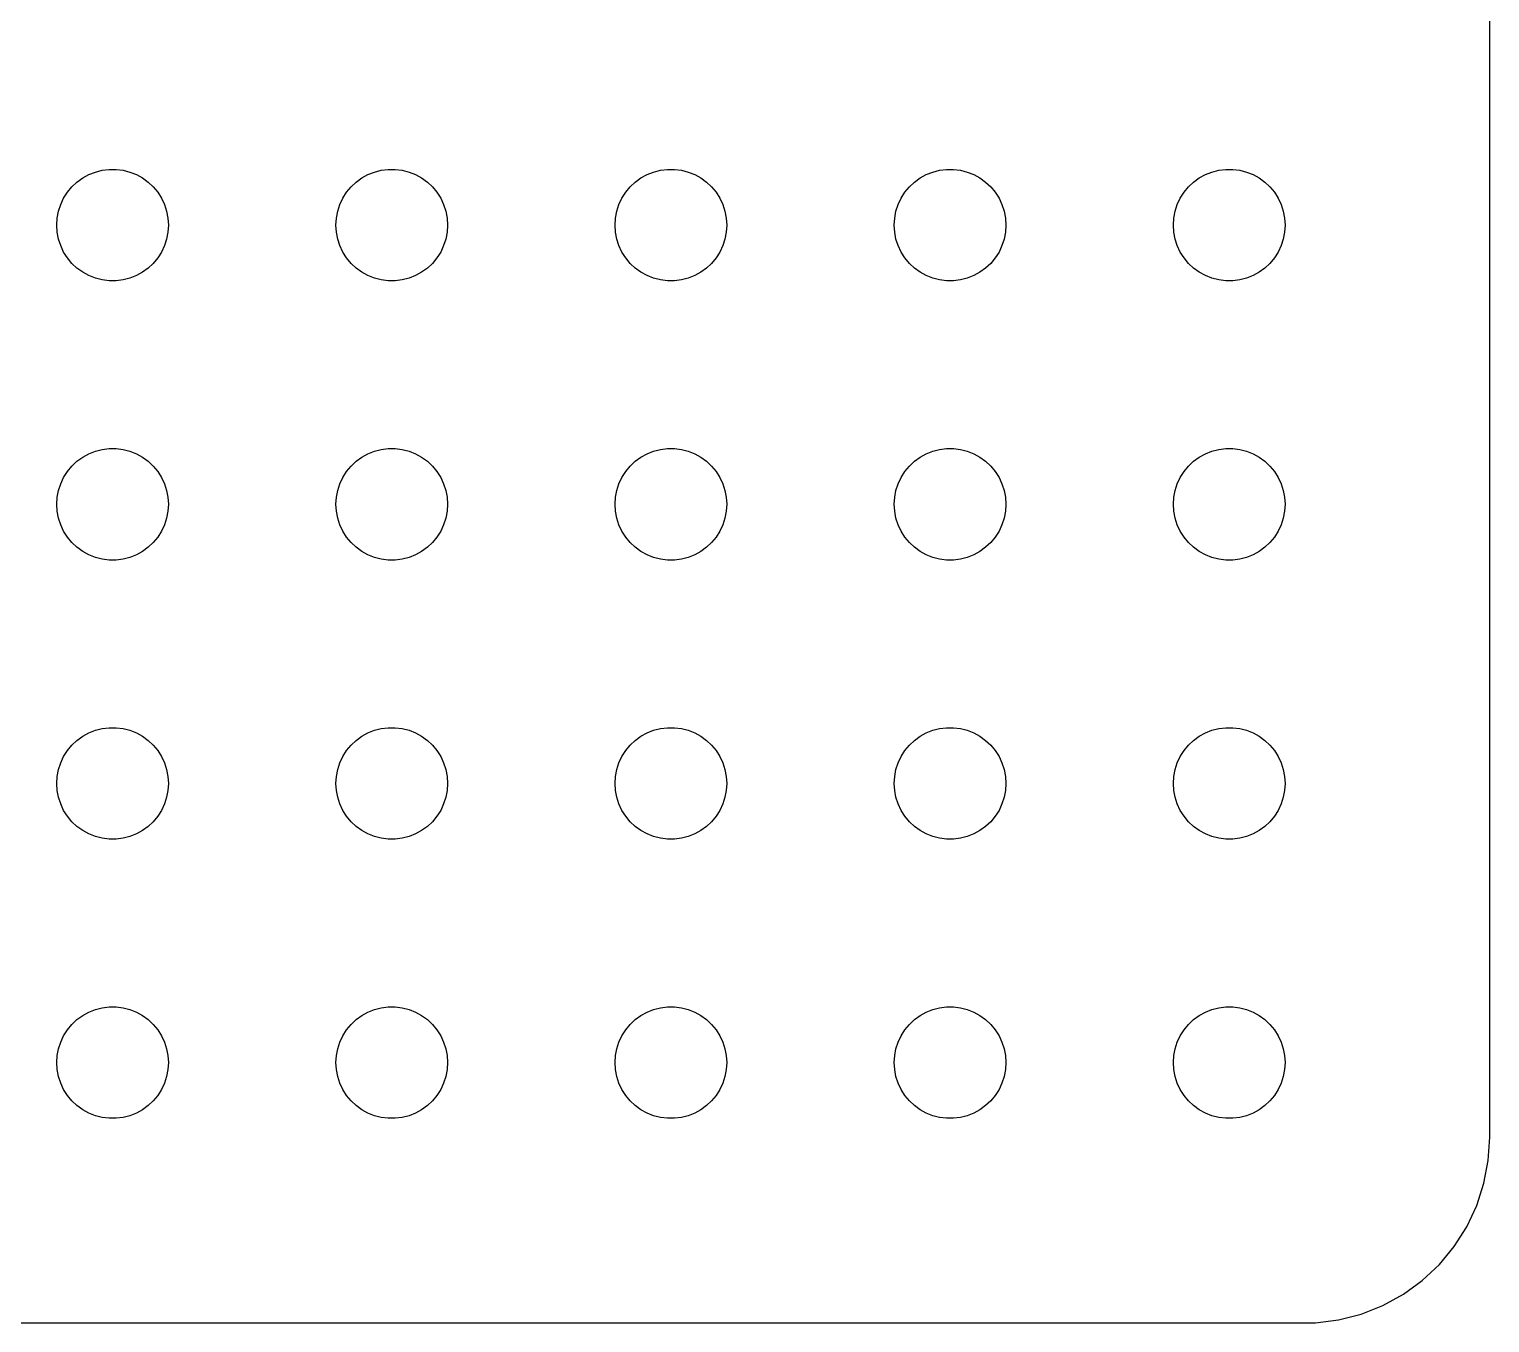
# Model space of a CAD drawing. Header units: metres. Extents: x -37 to 37, y 383 to 793.
# Drawn here: x -2.24 to 37, y 719.01 to 753.76 of the extents above; entities that cross this region are included whole.
import ezdxf

# ---------------------------------------------------------------- set-up
doc = ezdxf.new("R2010")
doc.units = ezdxf.units.M

msp = doc.modelspace()

# ---------------------------------------------------------------- linework, layer by layer
for p, q in [((37, 724), (37, 788)), ((-0.638657, 749.857), (-0.463516, 749.927)), ((-0.463516, 749.927), (-0.281067, 749.973)), ((-0.281067, 749.973), (-0.094177, 749.997)), ((-0.094177, 749.997), (0.094177, 749.997)), ((0.094177, 749.997), (0.281067, 749.973)), ((0.281067, 749.973), (0.463516, 749.927)), ((0.463516, 749.927), (0.638657, 749.857)), ((6.86133, 749.857), (7.03647, 749.927)), ((7.03647, 749.927), (7.21892, 749.973)), ((7.21892, 749.973), (7.40581, 749.997)), ((7.40581, 749.997), (7.59418, 749.997)), ((7.59418, 749.997), (7.78107, 749.973)), ((7.78107, 749.973), (7.96352, 749.927)), ((7.96352, 749.927), (8.13866, 749.857)), ((14.3613, 749.857), (14.5365, 749.927)), ((14.5365, 749.927), (14.7189, 749.973)), ((14.7189, 749.973), (14.9058, 749.997)), ((14.9058, 749.997), (15.0942, 749.997)), ((15.0942, 749.997), (15.2811, 749.973)), ((15.2811, 749.973), (15.4635, 749.927)), ((15.4635, 749.927), (15.6387, 749.857)), ((21.8613, 749.857), (22.0365, 749.927)), ((22.0365, 749.927), (22.2189, 749.973)), ((22.2189, 749.973), (22.4058, 749.997)), ((22.4058, 749.997), (22.5942, 749.997)), ((22.5942, 749.997), (22.7811, 749.973)), ((22.7811, 749.973), (22.9635, 749.927)), ((22.9635, 749.927), (23.1387, 749.857)), ((29.3613, 749.857), (29.5365, 749.927)), ((29.5365, 749.927), (29.7189, 749.973)), ((29.7189, 749.973), (29.9058, 749.997)), ((29.9058, 749.997), (30.0942, 749.997)), ((30.0942, 749.997), (30.2811, 749.973)), ((30.2811, 749.973), (30.4635, 749.927)), ((30.4635, 749.927), (30.6387, 749.857)), ((-1.21352, 749.382), (-1.09344, 749.527)), ((-1.09344, 749.527), (-0.956131, 749.656)), ((-0.956131, 749.656), (-0.803726, 749.766)), ((-0.803726, 749.766), (-0.638657, 749.857)), ((0.638657, 749.857), (0.803726, 749.766)), ((0.803726, 749.766), (0.956131, 749.656)), ((0.956131, 749.656), (1.09344, 749.527)), ((1.09344, 749.527), (1.21352, 749.382)), ((6.28647, 749.382), (6.40654, 749.527)), ((6.40654, 749.527), (6.54385, 749.656)), ((6.54385, 749.656), (6.69626, 749.766)), ((6.69626, 749.766), (6.86133, 749.857)), ((8.13866, 749.857), (8.30373, 749.766)), ((8.30373, 749.766), (8.45613, 749.656)), ((8.45613, 749.656), (8.59344, 749.527)), ((8.59344, 749.527), (8.71352, 749.382)), ((13.7865, 749.382), (13.9065, 749.527)), ((13.9065, 749.527), (14.0439, 749.656)), ((14.0439, 749.656), (14.1963, 749.766)), ((14.1963, 749.766), (14.3613, 749.857)), ((15.6387, 749.857), (15.8037, 749.766)), ((15.8037, 749.766), (15.9561, 749.656)), ((15.9561, 749.656), (16.0934, 749.527)), ((16.0934, 749.527), (16.2135, 749.382)), ((21.2865, 749.382), (21.4065, 749.527)), ((21.4065, 749.527), (21.5439, 749.656)), ((21.5439, 749.656), (21.6963, 749.766)), ((21.6963, 749.766), (21.8613, 749.857)), ((23.1387, 749.857), (23.3037, 749.766)), ((23.3037, 749.766), (23.4561, 749.656)), ((23.4561, 749.656), (23.5934, 749.527)), ((23.5934, 749.527), (23.7135, 749.382)), ((28.7865, 749.382), (28.9065, 749.527)), ((28.9065, 749.527), (29.0439, 749.656)), ((29.0439, 749.656), (29.1963, 749.766)), ((29.1963, 749.766), (29.3613, 749.857)), ((30.6387, 749.857), (30.8037, 749.766)), ((30.8037, 749.766), (30.9561, 749.656)), ((30.9561, 749.656), (31.0934, 749.527)), ((31.0934, 749.527), (31.2135, 749.382)), ((-1.39465, 749.052), (-1.31445, 749.223)), ((-1.31445, 749.223), (-1.21352, 749.382)), ((1.21352, 749.382), (1.31445, 749.223)), ((1.31445, 749.223), (1.39465, 749.052)), ((6.10533, 749.052), (6.18553, 749.223)), ((6.18553, 749.223), (6.28647, 749.382)), ((8.71352, 749.382), (8.81445, 749.223)), ((8.81445, 749.223), (8.89465, 749.052)), ((13.6053, 749.052), (13.6855, 749.223)), ((13.6855, 749.223), (13.7865, 749.382)), ((16.2135, 749.382), (16.3145, 749.223)), ((16.3145, 749.223), (16.3947, 749.052)), ((21.1053, 749.052), (21.1855, 749.223)), ((21.1855, 749.223), (21.2865, 749.382)), ((23.7135, 749.382), (23.8145, 749.223)), ((23.8145, 749.223), (23.8947, 749.052)), ((28.6053, 749.052), (28.6855, 749.223)), ((28.6855, 749.223), (28.7865, 749.382)), ((31.2135, 749.382), (31.3145, 749.223)), ((31.3145, 749.223), (31.3947, 749.052)), ((-1.48816, 748.688), (-1.45287, 748.873)), ((-1.45287, 748.873), (-1.39465, 749.052)), ((1.39465, 749.052), (1.45287, 748.873)), ((1.45287, 748.873), (1.48816, 748.688)), ((6.01183, 748.688), (6.04712, 748.873)), ((6.04712, 748.873), (6.10533, 749.052)), ((8.89465, 749.052), (8.95287, 748.873)), ((8.95287, 748.873), (8.98816, 748.688)), ((13.5118, 748.688), (13.5471, 748.873)), ((13.5471, 748.873), (13.6053, 749.052)), ((16.3947, 749.052), (16.4529, 748.873)), ((16.4529, 748.873), (16.4882, 748.688)), ((21.0118, 748.688), (21.0471, 748.873)), ((21.0471, 748.873), (21.1053, 749.052)), ((23.8947, 749.052), (23.9529, 748.873)), ((23.9529, 748.873), (23.9882, 748.688)), ((28.5118, 748.688), (28.5471, 748.873)), ((28.5471, 748.873), (28.6053, 749.052)), ((31.3947, 749.052), (31.4529, 748.873)), ((31.4529, 748.873), (31.4882, 748.688)), ((-1.5, 748.5), (-1.48816, 748.688)), ((-1.48816, 748.312), (-1.5, 748.5)), ((-1.45287, 748.127), (-1.48816, 748.312)), ((1.48816, 748.312), (1.45287, 748.127)), ((1.48816, 748.688), (1.5, 748.5)), ((1.5, 748.5), (1.48816, 748.312)), ((6, 748.5), (6.01183, 748.688)), ((6.01183, 748.312), (6, 748.5)), ((6.04712, 748.127), (6.01183, 748.312)), ((8.98816, 748.312), (8.95287, 748.127)), ((8.98816, 748.688), (9, 748.5)), ((9, 748.5), (8.98816, 748.312)), ((13.5, 748.5), (13.5118, 748.688)), ((13.5118, 748.312), (13.5, 748.5)), ((13.5471, 748.127), (13.5118, 748.312)), ((16.4882, 748.312), (16.4529, 748.127)), ((16.4882, 748.688), (16.5, 748.5)), ((16.5, 748.5), (16.4882, 748.312)), ((21, 748.5), (21.0118, 748.688)), ((21.0118, 748.312), (21, 748.5)), ((21.0471, 748.127), (21.0118, 748.312)), ((23.9882, 748.312), (23.9529, 748.127)), ((23.9882, 748.688), (24, 748.5)), ((24, 748.5), (23.9882, 748.312)), ((28.5, 748.5), (28.5118, 748.688)), ((28.5118, 748.312), (28.5, 748.5)), ((28.5471, 748.127), (28.5118, 748.312)), ((31.4882, 748.312), (31.4529, 748.127)), ((31.4882, 748.688), (31.5, 748.5)), ((31.5, 748.5), (31.4882, 748.312)), ((-1.39465, 747.948), (-1.45287, 748.127)), ((-1.31445, 747.777), (-1.39465, 747.948)), ((1.39465, 747.948), (1.31445, 747.777)), ((1.45287, 748.127), (1.39465, 747.948)), ((6.10533, 747.948), (6.04712, 748.127)), ((6.18553, 747.777), (6.10533, 747.948)), ((8.89465, 747.948), (8.81445, 747.777)), ((8.95287, 748.127), (8.89465, 747.948)), ((13.6053, 747.948), (13.5471, 748.127)), ((13.6855, 747.777), (13.6053, 747.948)), ((16.3947, 747.948), (16.3145, 747.777)), ((16.4529, 748.127), (16.3947, 747.948)), ((21.1053, 747.948), (21.0471, 748.127)), ((21.1855, 747.777), (21.1053, 747.948)), ((23.8947, 747.948), (23.8145, 747.777)), ((23.9529, 748.127), (23.8947, 747.948)), ((28.6053, 747.948), (28.5471, 748.127)), ((28.6855, 747.777), (28.6053, 747.948)), ((31.3947, 747.948), (31.3145, 747.777)), ((31.4529, 748.127), (31.3947, 747.948)), ((-1.21352, 747.618), (-1.31445, 747.777)), ((-1.09344, 747.473), (-1.21352, 747.618)), ((1.21352, 747.618), (1.09344, 747.473)), ((1.31445, 747.777), (1.21352, 747.618)), ((6.28647, 747.618), (6.18553, 747.777)), ((6.40654, 747.473), (6.28647, 747.618)), ((8.71352, 747.618), (8.59344, 747.473)), ((8.81445, 747.777), (8.71352, 747.618)), ((13.7865, 747.618), (13.6855, 747.777)), ((13.9065, 747.473), (13.7865, 747.618)), ((16.2135, 747.618), (16.0934, 747.473)), ((16.3145, 747.777), (16.2135, 747.618)), ((21.2865, 747.618), (21.1855, 747.777)), ((21.4065, 747.473), (21.2865, 747.618)), ((23.7135, 747.618), (23.5934, 747.473)), ((23.8145, 747.777), (23.7135, 747.618)), ((28.7865, 747.618), (28.6855, 747.777)), ((28.9065, 747.473), (28.7865, 747.618)), ((31.2135, 747.618), (31.0934, 747.473)), ((31.3145, 747.777), (31.2135, 747.618)), ((-0.956131, 747.344), (-1.09344, 747.473)), ((-0.803726, 747.234), (-0.956131, 747.344)), ((-0.638657, 747.143), (-0.803726, 747.234)), ((-0.463516, 747.073), (-0.638657, 747.143)), ((0.638657, 747.143), (0.463516, 747.073)), ((0.803726, 747.234), (0.638657, 747.143)), ((0.956131, 747.344), (0.803726, 747.234)), ((1.09344, 747.473), (0.956131, 747.344)), ((6.54385, 747.344), (6.40654, 747.473)), ((6.69626, 747.234), (6.54385, 747.344)), ((6.86133, 747.143), (6.69626, 747.234)), ((7.03647, 747.073), (6.86133, 747.143)), ((8.13866, 747.143), (7.96352, 747.073)), ((8.30373, 747.234), (8.13866, 747.143)), ((8.45613, 747.344), (8.30373, 747.234)), ((8.59344, 747.473), (8.45613, 747.344)), ((14.0439, 747.344), (13.9065, 747.473)), ((14.1963, 747.234), (14.0439, 747.344)), ((14.3613, 747.143), (14.1963, 747.234)), ((14.5365, 747.073), (14.3613, 747.143)), ((15.6387, 747.143), (15.4635, 747.073)), ((15.8037, 747.234), (15.6387, 747.143)), ((15.9561, 747.344), (15.8037, 747.234)), ((16.0934, 747.473), (15.9561, 747.344)), ((21.5439, 747.344), (21.4065, 747.473)), ((21.6963, 747.234), (21.5439, 747.344)), ((21.8613, 747.143), (21.6963, 747.234)), ((22.0365, 747.073), (21.8613, 747.143)), ((23.1387, 747.143), (22.9635, 747.073)), ((23.3037, 747.234), (23.1387, 747.143)), ((23.4561, 747.344), (23.3037, 747.234)), ((23.5934, 747.473), (23.4561, 747.344)), ((29.0439, 747.344), (28.9065, 747.473)), ((29.1963, 747.234), (29.0439, 747.344)), ((29.3613, 747.143), (29.1963, 747.234)), ((29.5365, 747.073), (29.3613, 747.143)), ((30.6387, 747.143), (30.4635, 747.073)), ((30.8037, 747.234), (30.6387, 747.143)), ((30.9561, 747.344), (30.8037, 747.234)), ((31.0934, 747.473), (30.9561, 747.344)), ((-0.281067, 747.027), (-0.463516, 747.073)), ((-0.094177, 747.003), (-0.281067, 747.027)), ((0.094177, 747.003), (-0.094177, 747.003)), ((0.281067, 747.027), (0.094177, 747.003)), ((0.463516, 747.073), (0.281067, 747.027)), ((7.21892, 747.027), (7.03647, 747.073)), ((7.40581, 747.003), (7.21892, 747.027)), ((7.59418, 747.003), (7.40581, 747.003)), ((7.78107, 747.027), (7.59418, 747.003)), ((7.96352, 747.073), (7.78107, 747.027)), ((14.7189, 747.027), (14.5365, 747.073)), ((14.9058, 747.003), (14.7189, 747.027)), ((15.0942, 747.003), (14.9058, 747.003)), ((15.2811, 747.027), (15.0942, 747.003)), ((15.4635, 747.073), (15.2811, 747.027)), ((22.2189, 747.027), (22.0365, 747.073)), ((22.4058, 747.003), (22.2189, 747.027)), ((22.5942, 747.003), (22.4058, 747.003)), ((22.7811, 747.027), (22.5942, 747.003)), ((22.9635, 747.073), (22.7811, 747.027)), ((29.7189, 747.027), (29.5365, 747.073)), ((29.9058, 747.003), (29.7189, 747.027)), ((30.0942, 747.003), (29.9058, 747.003)), ((30.2811, 747.027), (30.0942, 747.003)), ((30.4635, 747.073), (30.2811, 747.027)), ((-0.638657, 742.357), (-0.463516, 742.427)), ((-0.463516, 742.427), (-0.281067, 742.473)), ((-0.281067, 742.473), (-0.094177, 742.497)), ((-0.094177, 742.497), (0.094177, 742.497)), ((0.094177, 742.497), (0.281067, 742.473)), ((0.281067, 742.473), (0.463516, 742.427)), ((0.463516, 742.427), (0.638657, 742.357)), ((6.86133, 742.357), (7.03647, 742.427)), ((7.03647, 742.427), (7.21892, 742.473)), ((7.21892, 742.473), (7.40581, 742.497)), ((7.40581, 742.497), (7.59418, 742.497)), ((7.59418, 742.497), (7.78107, 742.473)), ((7.78107, 742.473), (7.96352, 742.427)), ((7.96352, 742.427), (8.13866, 742.357)), ((14.3613, 742.357), (14.5365, 742.427)), ((14.5365, 742.427), (14.7189, 742.473)), ((14.7189, 742.473), (14.9058, 742.497)), ((14.9058, 742.497), (15.0942, 742.497)), ((15.0942, 742.497), (15.2811, 742.473)), ((15.2811, 742.473), (15.4635, 742.427)), ((15.4635, 742.427), (15.6387, 742.357)), ((21.8613, 742.357), (22.0365, 742.427)), ((22.0365, 742.427), (22.2189, 742.473)), ((22.2189, 742.473), (22.4058, 742.497)), ((22.4058, 742.497), (22.5942, 742.497)), ((22.5942, 742.497), (22.7811, 742.473)), ((22.7811, 742.473), (22.9635, 742.427)), ((22.9635, 742.427), (23.1387, 742.357)), ((29.3613, 742.357), (29.5365, 742.427)), ((29.5365, 742.427), (29.7189, 742.473)), ((29.7189, 742.473), (29.9058, 742.497)), ((29.9058, 742.497), (30.0942, 742.497)), ((30.0942, 742.497), (30.2811, 742.473)), ((30.2811, 742.473), (30.4635, 742.427)), ((30.4635, 742.427), (30.6387, 742.357)), ((-1.09344, 742.027), (-0.956131, 742.156)), ((-0.956131, 742.156), (-0.803726, 742.266)), ((-0.803726, 742.266), (-0.638657, 742.357)), ((0.638657, 742.357), (0.803726, 742.266)), ((0.803726, 742.266), (0.956131, 742.156)), ((0.956131, 742.156), (1.09344, 742.027)), ((6.40654, 742.027), (6.54385, 742.156)), ((6.54385, 742.156), (6.69626, 742.266)), ((6.69626, 742.266), (6.86133, 742.357)), ((8.13866, 742.357), (8.30373, 742.266)), ((8.30373, 742.266), (8.45613, 742.156)), ((8.45613, 742.156), (8.59344, 742.027)), ((13.9065, 742.027), (14.0439, 742.156)), ((14.0439, 742.156), (14.1963, 742.266)), ((14.1963, 742.266), (14.3613, 742.357)), ((15.6387, 742.357), (15.8037, 742.266)), ((15.8037, 742.266), (15.9561, 742.156)), ((15.9561, 742.156), (16.0934, 742.027)), ((21.4065, 742.027), (21.5439, 742.156)), ((21.5439, 742.156), (21.6963, 742.266)), ((21.6963, 742.266), (21.8613, 742.357)), ((23.1387, 742.357), (23.3037, 742.266)), ((23.3037, 742.266), (23.4561, 742.156)), ((23.4561, 742.156), (23.5934, 742.027)), ((28.9065, 742.027), (29.0439, 742.156)), ((29.0439, 742.156), (29.1963, 742.266)), ((29.1963, 742.266), (29.3613, 742.357)), ((30.6387, 742.357), (30.8037, 742.266)), ((30.8037, 742.266), (30.9561, 742.156)), ((30.9561, 742.156), (31.0934, 742.027)), ((-1.39465, 741.552), (-1.31445, 741.723)), ((-1.31445, 741.723), (-1.21352, 741.882)), ((-1.21352, 741.882), (-1.09344, 742.027)), ((1.09344, 742.027), (1.21352, 741.882)), ((1.21352, 741.882), (1.31445, 741.723)), ((1.31445, 741.723), (1.39465, 741.552)), ((6.10533, 741.552), (6.18553, 741.723)), ((6.18553, 741.723), (6.28647, 741.882)), ((6.28647, 741.882), (6.40654, 742.027)), ((8.59344, 742.027), (8.71352, 741.882)), ((8.71352, 741.882), (8.81445, 741.723)), ((8.81445, 741.723), (8.89465, 741.552)), ((13.6053, 741.552), (13.6855, 741.723)), ((13.6855, 741.723), (13.7865, 741.882)), ((13.7865, 741.882), (13.9065, 742.027)), ((16.0934, 742.027), (16.2135, 741.882)), ((16.2135, 741.882), (16.3145, 741.723)), ((16.3145, 741.723), (16.3947, 741.552)), ((21.1053, 741.552), (21.1855, 741.723)), ((21.1855, 741.723), (21.2865, 741.882)), ((21.2865, 741.882), (21.4065, 742.027)), ((23.5934, 742.027), (23.7135, 741.882)), ((23.7135, 741.882), (23.8145, 741.723)), ((23.8145, 741.723), (23.8947, 741.552)), ((28.6053, 741.552), (28.6855, 741.723)), ((28.6855, 741.723), (28.7865, 741.882)), ((28.7865, 741.882), (28.9065, 742.027)), ((31.0934, 742.027), (31.2135, 741.882)), ((31.2135, 741.882), (31.3145, 741.723)), ((31.3145, 741.723), (31.3947, 741.552)), ((-1.48816, 741.188), (-1.45287, 741.373)), ((-1.45287, 741.373), (-1.39465, 741.552)), ((1.39465, 741.552), (1.45287, 741.373)), ((1.45287, 741.373), (1.48816, 741.188)), ((6.01183, 741.188), (6.04712, 741.373)), ((6.04712, 741.373), (6.10533, 741.552)), ((8.89465, 741.552), (8.95287, 741.373)), ((8.95287, 741.373), (8.98816, 741.188)), ((13.5118, 741.188), (13.5471, 741.373)), ((13.5471, 741.373), (13.6053, 741.552)), ((16.3947, 741.552), (16.4529, 741.373)), ((16.4529, 741.373), (16.4882, 741.188)), ((21.0118, 741.188), (21.0471, 741.373)), ((21.0471, 741.373), (21.1053, 741.552)), ((23.8947, 741.552), (23.9529, 741.373)), ((23.9529, 741.373), (23.9882, 741.188)), ((28.5118, 741.188), (28.5471, 741.373)), ((28.5471, 741.373), (28.6053, 741.552)), ((31.3947, 741.552), (31.4529, 741.373)), ((31.4529, 741.373), (31.4882, 741.188)), ((-1.5, 741), (-1.48816, 741.188)), ((-1.48816, 740.812), (-1.5, 741)), ((1.48816, 741.188), (1.5, 741)), ((1.5, 741), (1.48816, 740.812)), ((6, 741), (6.01183, 741.188)), ((6.01183, 740.812), (6, 741)), ((8.98816, 741.188), (9, 741)), ((9, 741), (8.98816, 740.812)), ((13.5, 741), (13.5118, 741.188)), ((13.5118, 740.812), (13.5, 741)), ((16.4882, 741.188), (16.5, 741)), ((16.5, 741), (16.4882, 740.812)), ((21, 741), (21.0118, 741.188)), ((21.0118, 740.812), (21, 741)), ((23.9882, 741.188), (24, 741)), ((24, 741), (23.9882, 740.812)), ((28.5, 741), (28.5118, 741.188)), ((28.5118, 740.812), (28.5, 741)), ((31.4882, 741.188), (31.5, 741)), ((31.5, 741), (31.4882, 740.812)), ((-1.45287, 740.627), (-1.48816, 740.812)), ((-1.39465, 740.448), (-1.45287, 740.627)), ((1.45287, 740.627), (1.39465, 740.448)), ((1.48816, 740.812), (1.45287, 740.627)), ((6.04712, 740.627), (6.01183, 740.812)), ((6.10533, 740.448), (6.04712, 740.627)), ((8.95287, 740.627), (8.89465, 740.448)), ((8.98816, 740.812), (8.95287, 740.627)), ((13.5471, 740.627), (13.5118, 740.812)), ((13.6053, 740.448), (13.5471, 740.627)), ((16.4529, 740.627), (16.3947, 740.448)), ((16.4882, 740.812), (16.4529, 740.627)), ((21.0471, 740.627), (21.0118, 740.812)), ((21.1053, 740.448), (21.0471, 740.627)), ((23.9529, 740.627), (23.8947, 740.448)), ((23.9882, 740.812), (23.9529, 740.627)), ((28.5471, 740.627), (28.5118, 740.812)), ((28.6053, 740.448), (28.5471, 740.627)), ((31.4529, 740.627), (31.3947, 740.448)), ((31.4882, 740.812), (31.4529, 740.627)), ((-1.31445, 740.277), (-1.39465, 740.448)), ((-1.21352, 740.118), (-1.31445, 740.277)), ((-1.09344, 739.973), (-1.21352, 740.118)), ((1.21352, 740.118), (1.09344, 739.973)), ((1.31445, 740.277), (1.21352, 740.118)), ((1.39465, 740.448), (1.31445, 740.277)), ((6.18553, 740.277), (6.10533, 740.448)), ((6.28647, 740.118), (6.18553, 740.277)), ((6.40654, 739.973), (6.28647, 740.118)), ((8.71352, 740.118), (8.59344, 739.973)), ((8.81445, 740.277), (8.71352, 740.118)), ((8.89465, 740.448), (8.81445, 740.277)), ((13.6855, 740.277), (13.6053, 740.448)), ((13.7865, 740.118), (13.6855, 740.277)), ((13.9065, 739.973), (13.7865, 740.118)), ((16.2135, 740.118), (16.0934, 739.973)), ((16.3145, 740.277), (16.2135, 740.118)), ((16.3947, 740.448), (16.3145, 740.277)), ((21.1855, 740.277), (21.1053, 740.448)), ((21.2865, 740.118), (21.1855, 740.277)), ((21.4065, 739.973), (21.2865, 740.118)), ((23.7135, 740.118), (23.5934, 739.973)), ((23.8145, 740.277), (23.7135, 740.118)), ((23.8947, 740.448), (23.8145, 740.277)), ((28.6855, 740.277), (28.6053, 740.448)), ((28.7865, 740.118), (28.6855, 740.277)), ((28.9065, 739.973), (28.7865, 740.118)), ((31.2135, 740.118), (31.0934, 739.973)), ((31.3145, 740.277), (31.2135, 740.118)), ((31.3947, 740.448), (31.3145, 740.277)), ((-0.956131, 739.844), (-1.09344, 739.973)), ((-0.803726, 739.734), (-0.956131, 739.844)), ((-0.638657, 739.643), (-0.803726, 739.734)), ((0.803726, 739.734), (0.638657, 739.643)), ((0.956131, 739.844), (0.803726, 739.734)), ((1.09344, 739.973), (0.956131, 739.844)), ((6.54385, 739.844), (6.40654, 739.973)), ((6.69626, 739.734), (6.54385, 739.844)), ((6.86133, 739.643), (6.69626, 739.734)), ((8.30373, 739.734), (8.13866, 739.643)), ((8.45613, 739.844), (8.30373, 739.734)), ((8.59344, 739.973), (8.45613, 739.844)), ((14.0439, 739.844), (13.9065, 739.973)), ((14.1963, 739.734), (14.0439, 739.844)), ((14.3613, 739.643), (14.1963, 739.734)), ((15.8037, 739.734), (15.6387, 739.643)), ((15.9561, 739.844), (15.8037, 739.734)), ((16.0934, 739.973), (15.9561, 739.844)), ((21.5439, 739.844), (21.4065, 739.973)), ((21.6963, 739.734), (21.5439, 739.844)), ((21.8613, 739.643), (21.6963, 739.734)), ((23.3037, 739.734), (23.1387, 739.643)), ((23.4561, 739.844), (23.3037, 739.734)), ((23.5934, 739.973), (23.4561, 739.844)), ((29.0439, 739.844), (28.9065, 739.973)), ((29.1963, 739.734), (29.0439, 739.844)), ((29.3613, 739.643), (29.1963, 739.734)), ((30.8037, 739.734), (30.6387, 739.643)), ((30.9561, 739.844), (30.8037, 739.734)), ((31.0934, 739.973), (30.9561, 739.844)), ((-0.463516, 739.573), (-0.638657, 739.643)), ((-0.281067, 739.527), (-0.463516, 739.573)), ((-0.094177, 739.503), (-0.281067, 739.527)), ((0.094177, 739.503), (-0.094177, 739.503)), ((0.281067, 739.527), (0.094177, 739.503)), ((0.463516, 739.573), (0.281067, 739.527)), ((0.638657, 739.643), (0.463516, 739.573)), ((7.03647, 739.573), (6.86133, 739.643)), ((7.21892, 739.527), (7.03647, 739.573)), ((7.40581, 739.503), (7.21892, 739.527)), ((7.59418, 739.503), (7.40581, 739.503)), ((7.78107, 739.527), (7.59418, 739.503)), ((7.96352, 739.573), (7.78107, 739.527)), ((8.13866, 739.643), (7.96352, 739.573)), ((14.5365, 739.573), (14.3613, 739.643)), ((14.7189, 739.527), (14.5365, 739.573)), ((14.9058, 739.503), (14.7189, 739.527)), ((15.0942, 739.503), (14.9058, 739.503)), ((15.2811, 739.527), (15.0942, 739.503)), ((15.4635, 739.573), (15.2811, 739.527)), ((15.6387, 739.643), (15.4635, 739.573)), ((22.0365, 739.573), (21.8613, 739.643)), ((22.2189, 739.527), (22.0365, 739.573)), ((22.4058, 739.503), (22.2189, 739.527)), ((22.5942, 739.503), (22.4058, 739.503)), ((22.7811, 739.527), (22.5942, 739.503)), ((22.9635, 739.573), (22.7811, 739.527)), ((23.1387, 739.643), (22.9635, 739.573)), ((29.5365, 739.573), (29.3613, 739.643)), ((29.7189, 739.527), (29.5365, 739.573)), ((29.9058, 739.503), (29.7189, 739.527)), ((30.0942, 739.503), (29.9058, 739.503)), ((30.2811, 739.527), (30.0942, 739.503)), ((30.4635, 739.573), (30.2811, 739.527)), ((30.6387, 739.643), (30.4635, 739.573)), ((-0.463516, 734.927), (-0.281067, 734.973)), ((-0.281067, 734.973), (-0.094177, 734.997)), ((-0.094177, 734.997), (0.094177, 734.997)), ((0.094177, 734.997), (0.281067, 734.973)), ((0.281067, 734.973), (0.463516, 734.927)), ((7.03647, 734.927), (7.21892, 734.973)), ((7.21892, 734.973), (7.40581, 734.997)), ((7.40581, 734.997), (7.59418, 734.997)), ((7.59418, 734.997), (7.78107, 734.973)), ((7.78107, 734.973), (7.96352, 734.927)), ((14.5365, 734.927), (14.7189, 734.973)), ((14.7189, 734.973), (14.9058, 734.997)), ((14.9058, 734.997), (15.0942, 734.997)), ((15.0942, 734.997), (15.2811, 734.973)), ((15.2811, 734.973), (15.4635, 734.927)), ((22.0365, 734.927), (22.2189, 734.973)), ((22.2189, 734.973), (22.4058, 734.997)), ((22.4058, 734.997), (22.5942, 734.997)), ((22.5942, 734.997), (22.7811, 734.973)), ((22.7811, 734.973), (22.9635, 734.927)), ((29.5365, 734.927), (29.7189, 734.973)), ((29.7189, 734.973), (29.9058, 734.997)), ((29.9058, 734.997), (30.0942, 734.997)), ((30.0942, 734.997), (30.2811, 734.973)), ((30.2811, 734.973), (30.4635, 734.927)), ((-1.09344, 734.527), (-0.956131, 734.656)), ((-0.956131, 734.656), (-0.803726, 734.766)), ((-0.803726, 734.766), (-0.638657, 734.857)), ((-0.638657, 734.857), (-0.463516, 734.927)), ((0.463516, 734.927), (0.638657, 734.857)), ((0.638657, 734.857), (0.803726, 734.766)), ((0.803726, 734.766), (0.956131, 734.656)), ((0.956131, 734.656), (1.09344, 734.527)), ((6.40654, 734.527), (6.54385, 734.656)), ((6.54385, 734.656), (6.69626, 734.766)), ((6.69626, 734.766), (6.86133, 734.857)), ((6.86133, 734.857), (7.03647, 734.927)), ((7.96352, 734.927), (8.13866, 734.857)), ((8.13866, 734.857), (8.30373, 734.766)), ((8.30373, 734.766), (8.45613, 734.656)), ((8.45613, 734.656), (8.59344, 734.527)), ((13.9065, 734.527), (14.0439, 734.656)), ((14.0439, 734.656), (14.1963, 734.766)), ((14.1963, 734.766), (14.3613, 734.857)), ((14.3613, 734.857), (14.5365, 734.927)), ((15.4635, 734.927), (15.6387, 734.857)), ((15.6387, 734.857), (15.8037, 734.766)), ((15.8037, 734.766), (15.9561, 734.656)), ((15.9561, 734.656), (16.0934, 734.527)), ((21.4065, 734.527), (21.5439, 734.656)), ((21.5439, 734.656), (21.6963, 734.766)), ((21.6963, 734.766), (21.8613, 734.857)), ((21.8613, 734.857), (22.0365, 734.927)), ((22.9635, 734.927), (23.1387, 734.857)), ((23.1387, 734.857), (23.3037, 734.766)), ((23.3037, 734.766), (23.4561, 734.656)), ((23.4561, 734.656), (23.5934, 734.527)), ((28.9065, 734.527), (29.0439, 734.656)), ((29.0439, 734.656), (29.1963, 734.766)), ((29.1963, 734.766), (29.3613, 734.857)), ((29.3613, 734.857), (29.5365, 734.927)), ((30.4635, 734.927), (30.6387, 734.857)), ((30.6387, 734.857), (30.8037, 734.766)), ((30.8037, 734.766), (30.9561, 734.656)), ((30.9561, 734.656), (31.0934, 734.527)), ((-1.39465, 734.052), (-1.31445, 734.223)), ((-1.31445, 734.223), (-1.21352, 734.382)), ((-1.21352, 734.382), (-1.09344, 734.527)), ((1.09344, 734.527), (1.21352, 734.382)), ((1.21352, 734.382), (1.31445, 734.223)), ((1.31445, 734.223), (1.39465, 734.052)), ((6.10533, 734.052), (6.18553, 734.223)), ((6.18553, 734.223), (6.28647, 734.382)), ((6.28647, 734.382), (6.40654, 734.527)), ((8.59344, 734.527), (8.71352, 734.382)), ((8.71352, 734.382), (8.81445, 734.223)), ((8.81445, 734.223), (8.89465, 734.052)), ((13.6053, 734.052), (13.6855, 734.223)), ((13.6855, 734.223), (13.7865, 734.382)), ((13.7865, 734.382), (13.9065, 734.527)), ((16.0934, 734.527), (16.2135, 734.382)), ((16.2135, 734.382), (16.3145, 734.223)), ((16.3145, 734.223), (16.3947, 734.052)), ((21.1053, 734.052), (21.1855, 734.223)), ((21.1855, 734.223), (21.2865, 734.382)), ((21.2865, 734.382), (21.4065, 734.527)), ((23.5934, 734.527), (23.7135, 734.382)), ((23.7135, 734.382), (23.8145, 734.223)), ((23.8145, 734.223), (23.8947, 734.052)), ((28.6053, 734.052), (28.6855, 734.223)), ((28.6855, 734.223), (28.7865, 734.382)), ((28.7865, 734.382), (28.9065, 734.527)), ((31.0934, 734.527), (31.2135, 734.382)), ((31.2135, 734.382), (31.3145, 734.223)), ((31.3145, 734.223), (31.3947, 734.052)), ((-1.48816, 733.688), (-1.45287, 733.873)), ((-1.45287, 733.873), (-1.39465, 734.052)), ((1.39465, 734.052), (1.45287, 733.873)), ((1.45287, 733.873), (1.48816, 733.688)), ((6.01183, 733.688), (6.04712, 733.873)), ((6.04712, 733.873), (6.10533, 734.052)), ((8.89465, 734.052), (8.95287, 733.873)), ((8.95287, 733.873), (8.98816, 733.688)), ((13.5118, 733.688), (13.5471, 733.873)), ((13.5471, 733.873), (13.6053, 734.052)), ((16.3947, 734.052), (16.4529, 733.873)), ((16.4529, 733.873), (16.4882, 733.688)), ((21.0118, 733.688), (21.0471, 733.873)), ((21.0471, 733.873), (21.1053, 734.052)), ((23.8947, 734.052), (23.9529, 733.873)), ((23.9529, 733.873), (23.9882, 733.688)), ((28.5118, 733.688), (28.5471, 733.873)), ((28.5471, 733.873), (28.6053, 734.052)), ((31.3947, 734.052), (31.4529, 733.873)), ((31.4529, 733.873), (31.4882, 733.688)), ((-1.5, 733.5), (-1.48816, 733.688)), ((-1.48816, 733.312), (-1.5, 733.5)), ((1.48816, 733.688), (1.5, 733.5)), ((1.5, 733.5), (1.48816, 733.312)), ((6, 733.5), (6.01183, 733.688)), ((6.01183, 733.312), (6, 733.5)), ((8.98816, 733.688), (9, 733.5)), ((9, 733.5), (8.98816, 733.312)), ((13.5, 733.5), (13.5118, 733.688)), ((13.5118, 733.312), (13.5, 733.5)), ((16.4882, 733.688), (16.5, 733.5)), ((16.5, 733.5), (16.4882, 733.312)), ((21, 733.5), (21.0118, 733.688)), ((21.0118, 733.312), (21, 733.5)), ((23.9882, 733.688), (24, 733.5)), ((24, 733.5), (23.9882, 733.312)), ((28.5, 733.5), (28.5118, 733.688)), ((28.5118, 733.312), (28.5, 733.5)), ((31.4882, 733.688), (31.5, 733.5)), ((31.5, 733.5), (31.4882, 733.312)), ((-1.45287, 733.127), (-1.48816, 733.312)), ((-1.39465, 732.948), (-1.45287, 733.127)), ((1.45287, 733.127), (1.39465, 732.948)), ((1.48816, 733.312), (1.45287, 733.127)), ((6.04712, 733.127), (6.01183, 733.312)), ((6.10533, 732.948), (6.04712, 733.127)), ((8.95287, 733.127), (8.89465, 732.948)), ((8.98816, 733.312), (8.95287, 733.127)), ((13.5471, 733.127), (13.5118, 733.312)), ((13.6053, 732.948), (13.5471, 733.127)), ((16.4529, 733.127), (16.3947, 732.948)), ((16.4882, 733.312), (16.4529, 733.127)), ((21.0471, 733.127), (21.0118, 733.312)), ((21.1053, 732.948), (21.0471, 733.127)), ((23.9529, 733.127), (23.8947, 732.948)), ((23.9882, 733.312), (23.9529, 733.127)), ((28.5471, 733.127), (28.5118, 733.312)), ((28.6053, 732.948), (28.5471, 733.127)), ((31.4529, 733.127), (31.3947, 732.948)), ((31.4882, 733.312), (31.4529, 733.127)), ((-1.31445, 732.777), (-1.39465, 732.948)), ((-1.21352, 732.618), (-1.31445, 732.777)), ((-1.09344, 732.473), (-1.21352, 732.618)), ((1.21352, 732.618), (1.09344, 732.473)), ((1.31445, 732.777), (1.21352, 732.618)), ((1.39465, 732.948), (1.31445, 732.777)), ((6.18553, 732.777), (6.10533, 732.948)), ((6.28647, 732.618), (6.18553, 732.777)), ((6.40654, 732.473), (6.28647, 732.618)), ((8.71352, 732.618), (8.59344, 732.473)), ((8.81445, 732.777), (8.71352, 732.618)), ((8.89465, 732.948), (8.81445, 732.777)), ((13.6855, 732.777), (13.6053, 732.948)), ((13.7865, 732.618), (13.6855, 732.777)), ((13.9065, 732.473), (13.7865, 732.618)), ((16.2135, 732.618), (16.0934, 732.473)), ((16.3145, 732.777), (16.2135, 732.618)), ((16.3947, 732.948), (16.3145, 732.777)), ((21.1855, 732.777), (21.1053, 732.948)), ((21.2865, 732.618), (21.1855, 732.777)), ((21.4065, 732.473), (21.2865, 732.618)), ((23.7135, 732.618), (23.5934, 732.473)), ((23.8145, 732.777), (23.7135, 732.618)), ((23.8947, 732.948), (23.8145, 732.777)), ((28.6855, 732.777), (28.6053, 732.948)), ((28.7865, 732.618), (28.6855, 732.777)), ((28.9065, 732.473), (28.7865, 732.618)), ((31.2135, 732.618), (31.0934, 732.473)), ((31.3145, 732.777), (31.2135, 732.618)), ((31.3947, 732.948), (31.3145, 732.777)), ((-0.956131, 732.344), (-1.09344, 732.473)), ((-0.803726, 732.234), (-0.956131, 732.344)), ((-0.638657, 732.143), (-0.803726, 732.234)), ((0.803726, 732.234), (0.638657, 732.143)), ((0.956131, 732.344), (0.803726, 732.234)), ((1.09344, 732.473), (0.956131, 732.344)), ((6.54385, 732.344), (6.40654, 732.473)), ((6.69626, 732.234), (6.54385, 732.344)), ((6.86133, 732.143), (6.69626, 732.234)), ((8.30373, 732.234), (8.13866, 732.143)), ((8.45613, 732.344), (8.30373, 732.234)), ((8.59344, 732.473), (8.45613, 732.344)), ((14.0439, 732.344), (13.9065, 732.473)), ((14.1963, 732.234), (14.0439, 732.344)), ((14.3613, 732.143), (14.1963, 732.234)), ((15.8037, 732.234), (15.6387, 732.143)), ((15.9561, 732.344), (15.8037, 732.234)), ((16.0934, 732.473), (15.9561, 732.344)), ((21.5439, 732.344), (21.4065, 732.473)), ((21.6963, 732.234), (21.5439, 732.344)), ((21.8613, 732.143), (21.6963, 732.234)), ((23.3037, 732.234), (23.1387, 732.143)), ((23.4561, 732.344), (23.3037, 732.234)), ((23.5934, 732.473), (23.4561, 732.344)), ((29.0439, 732.344), (28.9065, 732.473)), ((29.1963, 732.234), (29.0439, 732.344)), ((29.3613, 732.143), (29.1963, 732.234)), ((30.8037, 732.234), (30.6387, 732.143)), ((30.9561, 732.344), (30.8037, 732.234)), ((31.0934, 732.473), (30.9561, 732.344)), ((-0.463516, 732.073), (-0.638657, 732.143)), ((-0.281067, 732.027), (-0.463516, 732.073)), ((-0.094177, 732.003), (-0.281067, 732.027)), ((0.094177, 732.003), (-0.094177, 732.003)), ((0.281067, 732.027), (0.094177, 732.003)), ((0.463516, 732.073), (0.281067, 732.027)), ((0.638657, 732.143), (0.463516, 732.073)), ((7.03647, 732.073), (6.86133, 732.143)), ((7.21892, 732.027), (7.03647, 732.073)), ((7.40581, 732.003), (7.21892, 732.027)), ((7.59418, 732.003), (7.40581, 732.003)), ((7.78107, 732.027), (7.59418, 732.003)), ((7.96352, 732.073), (7.78107, 732.027)), ((8.13866, 732.143), (7.96352, 732.073)), ((14.5365, 732.073), (14.3613, 732.143)), ((14.7189, 732.027), (14.5365, 732.073)), ((14.9058, 732.003), (14.7189, 732.027)), ((15.0942, 732.003), (14.9058, 732.003)), ((15.2811, 732.027), (15.0942, 732.003)), ((15.4635, 732.073), (15.2811, 732.027)), ((15.6387, 732.143), (15.4635, 732.073)), ((22.0365, 732.073), (21.8613, 732.143)), ((22.2189, 732.027), (22.0365, 732.073)), ((22.4058, 732.003), (22.2189, 732.027)), ((22.5942, 732.003), (22.4058, 732.003)), ((22.7811, 732.027), (22.5942, 732.003)), ((22.9635, 732.073), (22.7811, 732.027)), ((23.1387, 732.143), (22.9635, 732.073)), ((29.5365, 732.073), (29.3613, 732.143)), ((29.7189, 732.027), (29.5365, 732.073)), ((29.9058, 732.003), (29.7189, 732.027)), ((30.0942, 732.003), (29.9058, 732.003)), ((30.2811, 732.027), (30.0942, 732.003)), ((30.4635, 732.073), (30.2811, 732.027)), ((30.6387, 732.143), (30.4635, 732.073)), ((-1.09344, 727.027), (-0.956131, 727.156)), ((-0.956131, 727.156), (-0.803726, 727.266)), ((-0.803726, 727.266), (-0.638657, 727.357)), ((-0.638657, 727.357), (-0.463516, 727.427)), ((-0.463516, 727.427), (-0.281067, 727.473)), ((-0.281067, 727.473), (-0.094177, 727.497)), ((-0.094177, 727.497), (0.094177, 727.497)), ((0.094177, 727.497), (0.281067, 727.473)), ((0.281067, 727.473), (0.463516, 727.427)), ((0.463516, 727.427), (0.638657, 727.357)), ((0.638657, 727.357), (0.803726, 727.266)), ((0.803726, 727.266), (0.956131, 727.156)), ((0.956131, 727.156), (1.09344, 727.027)), ((6.40654, 727.027), (6.54385, 727.156)), ((6.54385, 727.156), (6.69626, 727.266)), ((6.69626, 727.266), (6.86133, 727.357)), ((6.86133, 727.357), (7.03647, 727.427)), ((7.03647, 727.427), (7.21892, 727.473)), ((7.21892, 727.473), (7.40581, 727.497)), ((7.40581, 727.497), (7.59418, 727.497)), ((7.59418, 727.497), (7.78107, 727.473)), ((7.78107, 727.473), (7.96352, 727.427)), ((7.96352, 727.427), (8.13866, 727.357)), ((8.13866, 727.357), (8.30373, 727.266)), ((8.30373, 727.266), (8.45613, 727.156)), ((8.45613, 727.156), (8.59344, 727.027)), ((13.9065, 727.027), (14.0439, 727.156)), ((14.0439, 727.156), (14.1963, 727.266)), ((14.1963, 727.266), (14.3613, 727.357)), ((14.3613, 727.357), (14.5365, 727.427)), ((14.5365, 727.427), (14.7189, 727.473)), ((14.7189, 727.473), (14.9058, 727.497)), ((14.9058, 727.497), (15.0942, 727.497)), ((15.0942, 727.497), (15.2811, 727.473)), ((15.2811, 727.473), (15.4635, 727.427)), ((15.4635, 727.427), (15.6387, 727.357)), ((15.6387, 727.357), (15.8037, 727.266)), ((15.8037, 727.266), (15.9561, 727.156)), ((15.9561, 727.156), (16.0934, 727.027)), ((21.4065, 727.027), (21.5439, 727.156)), ((21.5439, 727.156), (21.6963, 727.266)), ((21.6963, 727.266), (21.8613, 727.357)), ((21.8613, 727.357), (22.0365, 727.427)), ((22.0365, 727.427), (22.2189, 727.473)), ((22.2189, 727.473), (22.4058, 727.497)), ((22.4058, 727.497), (22.5942, 727.497)), ((22.5942, 727.497), (22.7811, 727.473)), ((22.7811, 727.473), (22.9635, 727.427)), ((22.9635, 727.427), (23.1387, 727.357)), ((23.1387, 727.357), (23.3037, 727.266)), ((23.3037, 727.266), (23.4561, 727.156)), ((23.4561, 727.156), (23.5934, 727.027)), ((28.9065, 727.027), (29.0439, 727.156)), ((29.0439, 727.156), (29.1963, 727.266)), ((29.1963, 727.266), (29.3613, 727.357)), ((29.3613, 727.357), (29.5365, 727.427)), ((29.5365, 727.427), (29.7189, 727.473)), ((29.7189, 727.473), (29.9058, 727.497)), ((29.9058, 727.497), (30.0942, 727.497)), ((30.0942, 727.497), (30.2811, 727.473)), ((30.2811, 727.473), (30.4635, 727.427)), ((30.4635, 727.427), (30.6387, 727.357)), ((30.6387, 727.357), (30.8037, 727.266)), ((30.8037, 727.266), (30.9561, 727.156)), ((30.9561, 727.156), (31.0934, 727.027)), ((-1.31445, 726.723), (-1.21352, 726.882)), ((-1.21352, 726.882), (-1.09344, 727.027)), ((1.09344, 727.027), (1.21352, 726.882)), ((1.21352, 726.882), (1.31445, 726.723)), ((6.18553, 726.723), (6.28647, 726.882)), ((6.28647, 726.882), (6.40654, 727.027)), ((8.59344, 727.027), (8.71352, 726.882)), ((8.71352, 726.882), (8.81445, 726.723)), ((13.6855, 726.723), (13.7865, 726.882)), ((13.7865, 726.882), (13.9065, 727.027)), ((16.0934, 727.027), (16.2135, 726.882)), ((16.2135, 726.882), (16.3145, 726.723)), ((21.1855, 726.723), (21.2865, 726.882)), ((21.2865, 726.882), (21.4065, 727.027)), ((23.5934, 727.027), (23.7135, 726.882)), ((23.7135, 726.882), (23.8145, 726.723)), ((28.6855, 726.723), (28.7865, 726.882)), ((28.7865, 726.882), (28.9065, 727.027)), ((31.0934, 727.027), (31.2135, 726.882)), ((31.2135, 726.882), (31.3145, 726.723)), ((-1.48816, 726.188), (-1.45287, 726.373)), ((-1.45287, 726.373), (-1.39465, 726.552)), ((-1.39465, 726.552), (-1.31445, 726.723)), ((1.31445, 726.723), (1.39465, 726.552)), ((1.39465, 726.552), (1.45287, 726.373)), ((1.45287, 726.373), (1.48816, 726.188)), ((6.01183, 726.188), (6.04712, 726.373)), ((6.04712, 726.373), (6.10533, 726.552)), ((6.10533, 726.552), (6.18553, 726.723)), ((8.81445, 726.723), (8.89465, 726.552)), ((8.89465, 726.552), (8.95287, 726.373)), ((8.95287, 726.373), (8.98816, 726.188)), ((13.5118, 726.188), (13.5471, 726.373)), ((13.5471, 726.373), (13.6053, 726.552)), ((13.6053, 726.552), (13.6855, 726.723)), ((16.3145, 726.723), (16.3947, 726.552)), ((16.3947, 726.552), (16.4529, 726.373)), ((16.4529, 726.373), (16.4882, 726.188)), ((21.0118, 726.188), (21.0471, 726.373)), ((21.0471, 726.373), (21.1053, 726.552)), ((21.1053, 726.552), (21.1855, 726.723)), ((23.8145, 726.723), (23.8947, 726.552)), ((23.8947, 726.552), (23.9529, 726.373)), ((23.9529, 726.373), (23.9882, 726.188)), ((28.5118, 726.188), (28.5471, 726.373)), ((28.5471, 726.373), (28.6053, 726.552)), ((28.6053, 726.552), (28.6855, 726.723)), ((31.3145, 726.723), (31.3947, 726.552)), ((31.3947, 726.552), (31.4529, 726.373)), ((31.4529, 726.373), (31.4882, 726.188)), ((-1.5, 726), (-1.48816, 726.188)), ((-1.48816, 725.812), (-1.5, 726)), ((1.48816, 726.188), (1.5, 726)), ((1.5, 726), (1.48816, 725.812)), ((6, 726), (6.01183, 726.188)), ((6.01183, 725.812), (6, 726)), ((8.98816, 726.188), (9, 726)), ((9, 726), (8.98816, 725.812)), ((13.5, 726), (13.5118, 726.188)), ((13.5118, 725.812), (13.5, 726)), ((16.4882, 726.188), (16.5, 726)), ((16.5, 726), (16.4882, 725.812)), ((21, 726), (21.0118, 726.188)), ((21.0118, 725.812), (21, 726)), ((23.9882, 726.188), (24, 726)), ((24, 726), (23.9882, 725.812)), ((28.5, 726), (28.5118, 726.188)), ((28.5118, 725.812), (28.5, 726)), ((31.4882, 726.188), (31.5, 726)), ((31.5, 726), (31.4882, 725.812)), ((-1.45287, 725.627), (-1.48816, 725.812)), ((-1.39465, 725.448), (-1.45287, 725.627)), ((1.45287, 725.627), (1.39465, 725.448)), ((1.48816, 725.812), (1.45287, 725.627)), ((6.04712, 725.627), (6.01183, 725.812)), ((6.10533, 725.448), (6.04712, 725.627)), ((8.95287, 725.627), (8.89465, 725.448)), ((8.98816, 725.812), (8.95287, 725.627)), ((13.5471, 725.627), (13.5118, 725.812)), ((13.6053, 725.448), (13.5471, 725.627)), ((16.4529, 725.627), (16.3947, 725.448)), ((16.4882, 725.812), (16.4529, 725.627)), ((21.0471, 725.627), (21.0118, 725.812)), ((21.1053, 725.448), (21.0471, 725.627)), ((23.9529, 725.627), (23.8947, 725.448)), ((23.9882, 725.812), (23.9529, 725.627)), ((28.5471, 725.627), (28.5118, 725.812)), ((28.6053, 725.448), (28.5471, 725.627)), ((31.4529, 725.627), (31.3947, 725.448)), ((31.4882, 725.812), (31.4529, 725.627)), ((-1.31445, 725.277), (-1.39465, 725.448)), ((-1.21352, 725.118), (-1.31445, 725.277)), ((1.31445, 725.277), (1.21352, 725.118)), ((1.39465, 725.448), (1.31445, 725.277)), ((6.18553, 725.277), (6.10533, 725.448)), ((6.28647, 725.118), (6.18553, 725.277)), ((8.81445, 725.277), (8.71352, 725.118)), ((8.89465, 725.448), (8.81445, 725.277)), ((13.6855, 725.277), (13.6053, 725.448)), ((13.7865, 725.118), (13.6855, 725.277)), ((16.3145, 725.277), (16.2135, 725.118)), ((16.3947, 725.448), (16.3145, 725.277)), ((21.1855, 725.277), (21.1053, 725.448)), ((21.2865, 725.118), (21.1855, 725.277)), ((23.8145, 725.277), (23.7135, 725.118)), ((23.8947, 725.448), (23.8145, 725.277)), ((28.6855, 725.277), (28.6053, 725.448)), ((28.7865, 725.118), (28.6855, 725.277)), ((31.3145, 725.277), (31.2135, 725.118)), ((31.3947, 725.448), (31.3145, 725.277)), ((-1.09344, 724.973), (-1.21352, 725.118)), ((-0.956131, 724.844), (-1.09344, 724.973)), ((-0.803726, 724.734), (-0.956131, 724.844)), ((0.956131, 724.844), (0.803726, 724.734)), ((1.09344, 724.973), (0.956131, 724.844)), ((1.21352, 725.118), (1.09344, 724.973)), ((6.40654, 724.973), (6.28647, 725.118)), ((6.54385, 724.844), (6.40654, 724.973)), ((6.69626, 724.734), (6.54385, 724.844)), ((8.45613, 724.844), (8.30373, 724.734)), ((8.59344, 724.973), (8.45613, 724.844)), ((8.71352, 725.118), (8.59344, 724.973)), ((13.9065, 724.973), (13.7865, 725.118)), ((14.0439, 724.844), (13.9065, 724.973)), ((14.1963, 724.734), (14.0439, 724.844)), ((15.9561, 724.844), (15.8037, 724.734)), ((16.0934, 724.973), (15.9561, 724.844)), ((16.2135, 725.118), (16.0934, 724.973)), ((21.4065, 724.973), (21.2865, 725.118)), ((21.5439, 724.844), (21.4065, 724.973)), ((21.6963, 724.734), (21.5439, 724.844)), ((23.4561, 724.844), (23.3037, 724.734)), ((23.5934, 724.973), (23.4561, 724.844)), ((23.7135, 725.118), (23.5934, 724.973)), ((28.9065, 724.973), (28.7865, 725.118)), ((29.0439, 724.844), (28.9065, 724.973)), ((29.1963, 724.734), (29.0439, 724.844)), ((30.9561, 724.844), (30.8037, 724.734)), ((31.0934, 724.973), (30.9561, 724.844)), ((31.2135, 725.118), (31.0934, 724.973)), ((-0.638657, 724.643), (-0.803726, 724.734)), ((-0.463516, 724.573), (-0.638657, 724.643)), ((-0.281067, 724.527), (-0.463516, 724.573)), ((-0.094177, 724.503), (-0.281067, 724.527)), ((0.094177, 724.503), (-0.094177, 724.503)), ((0.281067, 724.527), (0.094177, 724.503)), ((0.463516, 724.573), (0.281067, 724.527)), ((0.638657, 724.643), (0.463516, 724.573)), ((0.803726, 724.734), (0.638657, 724.643)), ((6.86133, 724.643), (6.69626, 724.734)), ((7.03647, 724.573), (6.86133, 724.643)), ((7.21892, 724.527), (7.03647, 724.573)), ((7.40581, 724.503), (7.21892, 724.527)), ((7.59418, 724.503), (7.40581, 724.503)), ((7.78107, 724.527), (7.59418, 724.503)), ((7.96352, 724.573), (7.78107, 724.527)), ((8.13866, 724.643), (7.96352, 724.573)), ((8.30373, 724.734), (8.13866, 724.643)), ((14.3613, 724.643), (14.1963, 724.734)), ((14.5365, 724.573), (14.3613, 724.643)), ((14.7189, 724.527), (14.5365, 724.573)), ((14.9058, 724.503), (14.7189, 724.527)), ((15.0942, 724.503), (14.9058, 724.503)), ((15.2811, 724.527), (15.0942, 724.503)), ((15.4635, 724.573), (15.2811, 724.527)), ((15.6387, 724.643), (15.4635, 724.573)), ((15.8037, 724.734), (15.6387, 724.643)), ((21.8613, 724.643), (21.6963, 724.734)), ((22.0365, 724.573), (21.8613, 724.643)), ((22.2189, 724.527), (22.0365, 724.573)), ((22.4058, 724.503), (22.2189, 724.527)), ((22.5942, 724.503), (22.4058, 724.503)), ((22.7811, 724.527), (22.5942, 724.503)), ((22.9635, 724.573), (22.7811, 724.527)), ((23.1387, 724.643), (22.9635, 724.573)), ((23.3037, 724.734), (23.1387, 724.643)), ((29.3613, 724.643), (29.1963, 724.734)), ((29.5365, 724.573), (29.3613, 724.643)), ((29.7189, 724.527), (29.5365, 724.573)), ((29.9058, 724.503), (29.7189, 724.527)), ((30.0942, 724.503), (29.9058, 724.503)), ((30.2811, 724.527), (30.0942, 724.503)), ((30.4635, 724.573), (30.2811, 724.527)), ((30.6387, 724.643), (30.4635, 724.573)), ((30.8037, 724.734), (30.6387, 724.643)), ((36.9606, 723.373), (37, 724)), ((36.8429, 722.757), (36.9606, 723.373)), ((36.6489, 722.159), (36.8429, 722.757)), ((36.3815, 721.591), (36.6489, 722.159)), ((36.0451, 721.061), (36.3815, 721.591)), ((35.6448, 720.577), (36.0451, 721.061)), ((35.1871, 720.147), (35.6448, 720.577)), ((34.6791, 719.778), (35.1871, 720.147)), ((34.1289, 719.476), (34.6791, 719.778)), ((33.5451, 719.245), (34.1289, 719.476)), ((-32.3139, 719.01), (32.3139, 719.01)), ((32.3139, 719.01), (32.9369, 719.089)), ((32.9369, 719.089), (33.5451, 719.245))]:
    msp.add_line(p, q)

doc.saveas('drawing.dxf')
